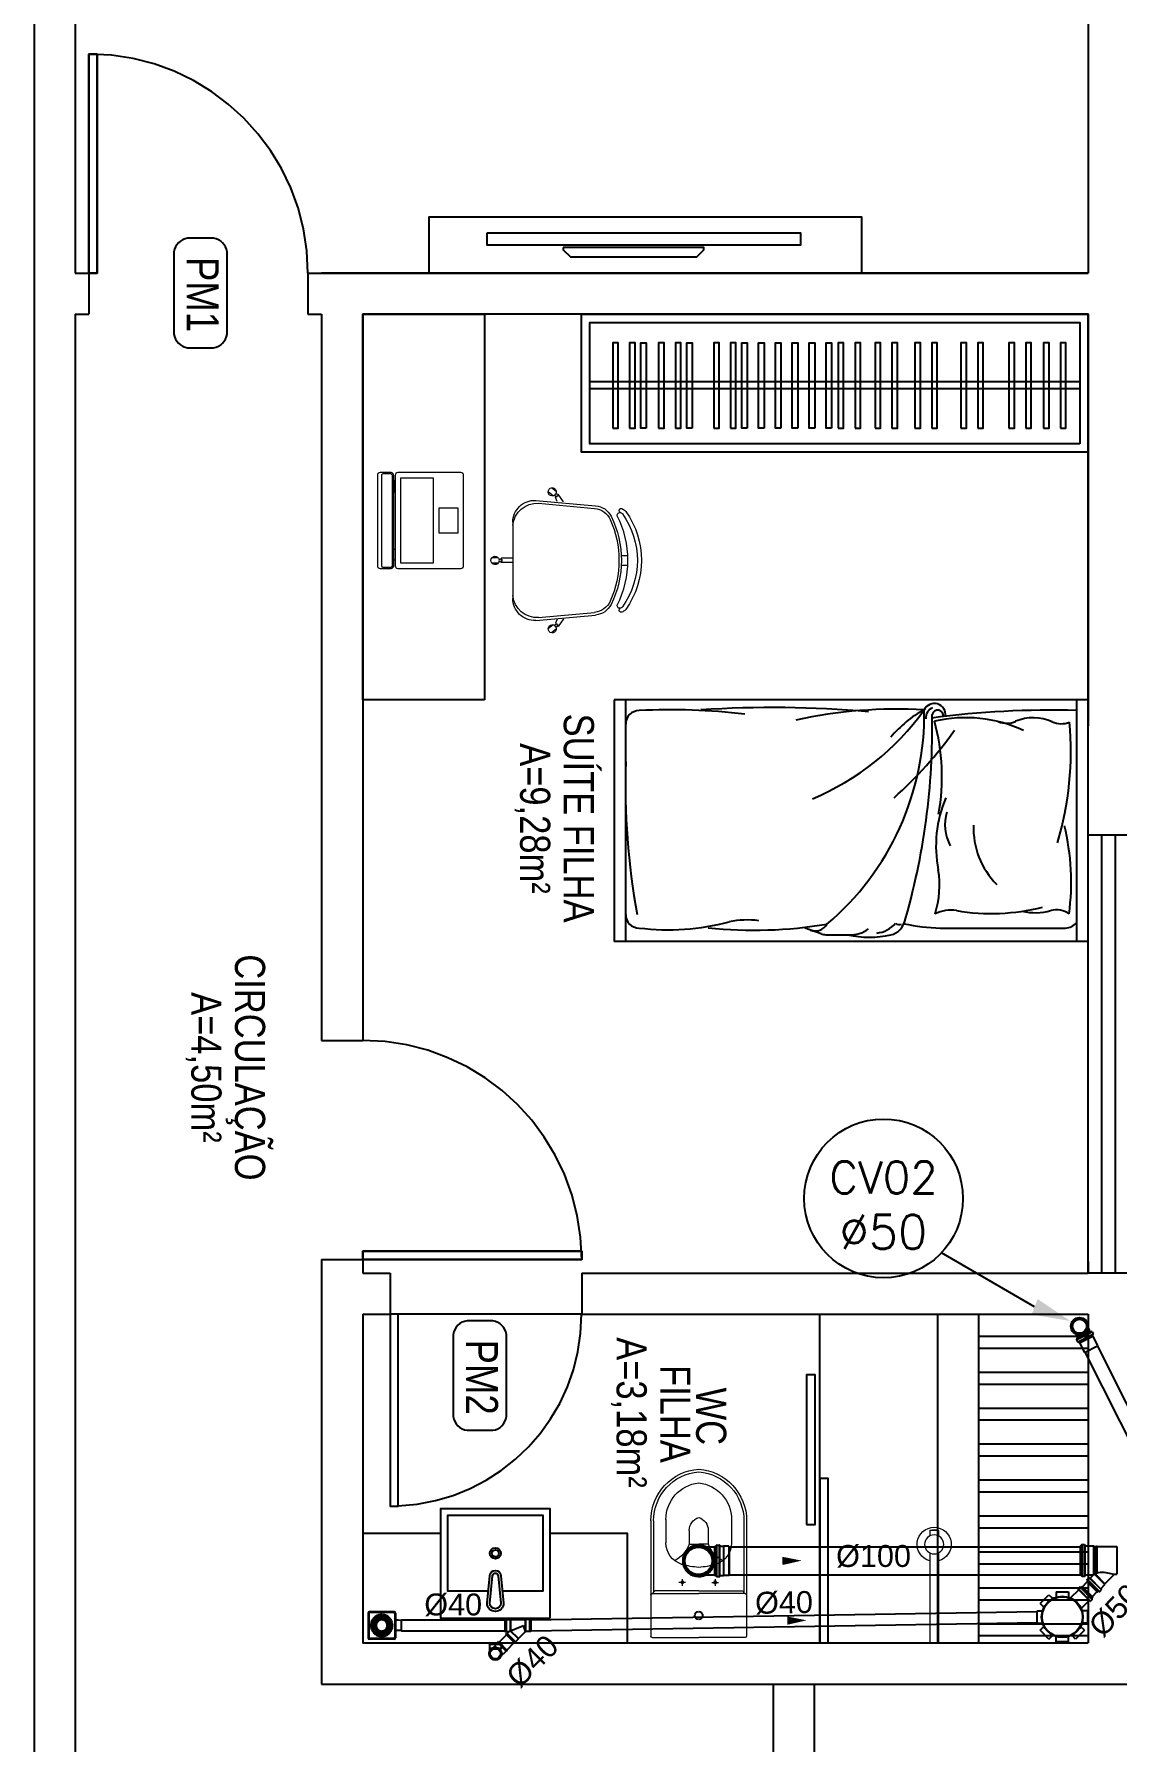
# Model space of a CAD drawing. Header units: millimetres. Extents: x -336 to -33, y -135 to 770.
# Drawn here: x -196.81 to -188.9, y 730.02 to 742.5 of the extents above; entities that cross this region are included whole.
import ezdxf
from ezdxf.enums import TextEntityAlignment as Align

# ---------------------------------------------------------------- set-up
doc = ezdxf.new("R2010")
doc.units = ezdxf.units.MM
doc.header["$LTSCALE"] = 50
doc.header["$MEASUREMENT"] = 0
doc.linetypes.add('DASHDOT2', pattern=[0.5, 0.25, -0.125, 0, -0.125])
doc.linetypes.add('HIDDEN2', pattern=[0.1875, 0.125, -0.0625])
doc.layers.get('0').update_dxf_attribs({"linetype": 'CONTINUOUS'})
for name, color, linetype in [('-HIDRO', 8, 'CONTINUOUS'), ('A-PEN-C', 4, 'CONTINUOUS'), ('E-txt-g', 3, 'CONTINUOUS'), ('MOB', 251, 'CONTINUOUS'), ('Texto-Tubos', 7, 'CONTINUOUS'), ('TigreCad', 3, 'CONTINUOUS'), ('Tinterno', 9, 'CONTINUOUS'), ('TUBULAÇÃO_ESGOTO', 5, 'CONTINUOUS')]:
    doc.layers.add(name, color=color, linetype=linetype)
doc.layers.add('E-Lay-9', color=9, linetype='CONTINUOUS', lineweight=9)
doc.layers.add('E-Txt-W', color=7, linetype='CONTINUOUS', lineweight=20)
doc.styles.add('A16-E50', font='arial.ttf', dxfattribs={"height": 0.08})
doc.styles.add('F2', font='swissc.ttf')
doc.styles.add('REG60', font='romans.shx', dxfattribs={"width": 0.8, "height": 0.15})
doc.styles.add('REG80', font='romans.shx', dxfattribs={"width": 0.8, "height": 0.2})
doc.styles.add('ROMANS', font='romans', dxfattribs={"height": 0.1})

# ---------------------------------------------------------------- blocks, each defined once
blk = doc.blocks.new('TXT-AMB75')
at = {"layer": 'E-txt-g', "style": 'REG80', "width": 0.8, "flags": 8}
blk.add_attdef('TXT', text='', height=0.2, dxfattribs=at).set_placement((0.0055, 0.2964), align=Align.CENTER)
at = {"layer": 'E-Txt-W', "style": 'REG60', "width": 0.8, "flags": 8}
blk.add_attdef('TXT', text='', height=0.15, dxfattribs=at).set_placement((0.0055, 0.0271), align=Align.CENTER)
blk = doc.blocks.new('Cadeira')
at = {"layer": 'E-Lay-9', "color": 8}
for p, q in [((-0.0093, 0.0535), (-0.0093, 0.0769)), ((0.0096, 0.0535), (0.0096, 0.0769)), ((-0.1393, 0), (0.1393, 0)), ((-0.0075, 0), (-0.0075, 0.0425)), ((-0.0075, 0.0425), (-0.0056, 0.0425)), ((0.0056, 0.0425), (0.0075, 0.0425)), ((0.0075, 0), (0.0075, 0.0425)), ((-0.2192, -0.0836), (-0.1996, -0.3023)), ((-0.2087, -0.0936), (-0.1898, -0.2982)), ((0.2087, -0.0936), (0.1898, -0.2982)), ((0.2192, -0.0836), (0.1996, -0.3023)), ((-0.25, -0.1588), (-0.265, -0.1409)), ((-0.2355, -0.1467), (-0.2505, -0.1288)), ((-0.2398, -0.1647), (-0.2413, -0.1659)), ((-0.2133, -0.1847), (-0.2413, -0.1659)), ((-0.2298, -0.1563), (-0.2313, -0.1575)), ((-0.2144, -0.1618), (-0.2298, -0.1563)), ((0.2133, -0.1847), (0.2413, -0.1659)), ((0.2144, -0.1618), (0.2298, -0.1563)), ((0.2298, -0.1563), (0.2313, -0.1575)), ((0.2355, -0.1467), (0.2505, -0.1288)), ((0.2398, -0.1647), (0.2413, -0.1659)), ((0.25, -0.1588), (0.265, -0.1409)), ((-0.0175, -0.3961), (-0.0175, -0.4196)), ((0.0175, -0.3961), (0.0175, -0.4196))]:
    blk.add_line(p, q, dxfattribs=at)
blk.add_lwpolyline([(0.1631, -0.3812, -0.237888), (-0.1631, -0.3812, 0.605717), (-0.1738, -0.3953, 0.122717), (-0.17, -0.4, 0.323529), (0.17, -0.4, 0.122717), (0.1738, -0.3953, 0.605717)], format="xyb", close=True, dxfattribs=at)
for centre in [(0, 0.0466), (-0.2382, -0.1579), (0.2382, -0.1579)]:
    blk.add_circle(centre, 0.005, dxfattribs=at)
for centre, radius, start, end in [((0.0001, 0.0652), 0.015, 281.63338, 257.45365), ((-0.1393, -0.08), 0.08, 90, 182.56924), ((0, 0.0475), 0.0075, 221.81031, 318.18969), ((0.1393, -0.08), 0.08, 357.43076, 90), ((-0.1202, -0.0886), 0.0887, 95.59249, 183.25223), ((0.1202, -0.0886), 0.0887, 356.74777, 84.40751), ((-0.2502, -0.1438), 0.015, 322.54635, 298.36662), ((-0.2388, -0.1573), 0.0075, 261.81031, 358.18969), ((0.2388, -0.1573), 0.0075, 181.81031, 278.18969), ((0.2502, -0.1438), 0.015, 241.63338, 217.45365), ((-0.1299, -0.296), 0.07, 185.12125, 243.60471), ((-0.1201, -0.2918), 0.07, 185.2999, 245.73609), ((0.1201, -0.2918), 0.07, 294.26391, 354.7001), ((0.1299, -0.296), 0.07, 296.39529, 354.87875), ((0, -0.0343), 0.3622, 243.60471, 296.39529), ((0, -0.0254), 0.3622, 245.73609, 294.26391), ((-0.1819, -0.3961), 0.00782, 29.81088, 225.32554), ((-0.1625, -0.39), 0.0275, 205.14546, 233.45713), ((0, -0.1648), 0.3052, 234.12379, 305.87621), ((-0.1625, -0.39), 0.0125, 205.14546, 233.1301), ((0.1819, -0.3961), 0.00782, 314.67446, 150.18912), ((0.1625, -0.39), 0.0275, 306.54287, 334.85454)]:
    blk.add_arc(centre, radius, start, end, dxfattribs=at)
blk = doc.blocks.new('Notebook')
at = {"layer": 'E-Lay-9', "color": 8}
for p, q in [((0.165, 0.315), (-0.165, 0.315)), ((-0.175, 0.305), (-0.175, 0.3)), ((-0.175, 0.3), (-0.175, 0.265)), ((-0.165, 0.255), (0.165, 0.255)), ((0.175, 0.3), (0.175, 0.305)), ((0.175, 0.265), (0.175, 0.3))]:
    blk.add_line(p, q, dxfattribs=at)
for points in [[(-0.165, 0), (0.165, 0, 0.414214), (0.175, 0.01), (0.175, 0.24, 0.414214), (0.165, 0.25), (-0.165, 0.25, 0.414214), (-0.175, 0.24), (-0.175, 0.01, 0.414214)], [(-0.165, 0.26), (0.165, 0.26, 0.414214), (0.17, 0.265), (0.17, 0.295, 0.414214), (0.165, 0.3), (-0.165, 0.3, 0.414214), (-0.17, 0.295), (-0.17, 0.265, 0.414214)]]:
    blk.add_lwpolyline(points, format="xyb", close=True, dxfattribs=at)
for points in [[(-0.105, 0.25), (-0.145, 0.25), (-0.145, 0.255), (-0.105, 0.255)], [(0.105, 0.25), (0.145, 0.25), (0.145, 0.255), (0.105, 0.255)], [(-0.155, 0.11), (0.155, 0.11), (0.155, 0.23), (-0.155, 0.23)], [(-0.045, 0.02), (0.045, 0.02), (0.045, 0.09), (-0.045, 0.09)]]:
    blk.add_lwpolyline(points, close=True, dxfattribs=at)
for centre, start, end in [((-0.165, 0.305), 90, 180), ((0.165, 0.305), 0, 90), ((-0.165, 0.265), 180, 270), ((0.165, 0.265), 270, 360)]:
    blk.add_arc(centre, 0.01, start, end, dxfattribs=at)
blk = doc.blocks.new('vaso-s')
at = {"color": 8}
for start, end in [(0, 180), (180, 0)]:
    blk.add_arc((0.08, 0), 0.0143, start, end, dxfattribs=at)
at = {"layer": 'E-Lay-9', "color": 8}
for p, q in [((0, 0.17), (0, 0)), ((0.4256, 0.175), (0.005, 0.175)), ((0.16, 0.17), (0.16, 0.17)), ((0.16, 0.17), (0.16, 0)), ((0.4256, 0.165), (0.165, 0.165)), ((0.17, 0), (0.17, 0.16)), ((0.2013, 0.0479), (0.2013, 0.0722)), ((0.4306, 0.12), (0.3459, 0.12)), ((0.2134, 0.06), (0.1891, 0.06)), ((0.3406, 0.035), (0.3406, 0)), ((0.3906, 0.035), (0.3406, 0.035)), ((0, -0.17), (0, 0)), ((0.16, -0.17), (0.16, 0)), ((0.17, 0), (0.17, -0.1601)), ((0.2134, -0.06), (0.1891, -0.06)), ((0.2013, -0.0479), (0.2013, -0.0722)), ((0.3406, -0.035), (0.3406, 0)), ((0.3906, -0.035), (0.3406, -0.035)), ((0.4306, -0.12), (0.3459, -0.12)), ((0.4256, -0.175), (0.005, -0.175)), ((0.16, -0.17), (0.16, -0.17)), ((0.4256, -0.165), (0.165, -0.165))]:
    blk.add_line(p, q, dxfattribs=at)
for centre in [(0.2013, 0.06), (0.2013, -0.06)]:
    blk.add_circle(centre, 0.005, dxfattribs=at)
for centre, radius, start, end in [((0.005, 0.17), 0.005, 90, 180), ((0.155, 0.17), 0.005, 0, 90), ((0.165, 0.17), 0.00495, 180, 270), ((0.165, 0.16), 0.00495, 0, 90), ((0.4256, -0.015), 0.19, 4.52806, 90), ((0.4256, -0.015), 0.18, 4.78019, 90), ((0.3459, 0.0375), 0.0825, 90, 163.03545), ((0.3754, 0.1358), 0.1066, 206.93947, 250.96472), ((0.4306, -0.015), 0.135, 6.37937, 90), ((0.518, -0.015), 0.2624, 163.03545, 176.7233), ((0.3906, -0.015), 0.05, 17.4576, 90), ((0.518, 0.015), 0.2624, 183.2767, 196.96455), ((0.3459, -0.0375), 0.0825, 196.96455, 270), ((0.3754, -0.1358), 0.1066, 109.03528, 153.06053), ((0.3906, 0.015), 0.05, 270, 342.5424), ((0.4256, 0.015), 0.19, 270, 355.47194), ((0.4256, 0.015), 0.18, 270, 355.21981), ((0.4306, 0.015), 0.135, 270, 353.62063), ((0.005, -0.17), 0.005, 180, 270), ((0.155, -0.17), 0.005, 270, 0), ((0.165, -0.17), 0.00495, 90, 180), ((0.165, -0.1601), 0.00495, 270, 0)]:
    blk.add_arc(centre, radius, start, end, dxfattribs=at)
blk = doc.blocks.new('Chuveiro')
at = {"layer": 'E-Lay-9', "color": 8}
for p, q in [((-0.0311, 0.0156), (-0.3604, 0.0156)), ((0.0509, 0.0156), (0.0311, 0.0156)), ((0.0509, 0.0156), (0.0509, -0.0156)), ((-0.0311, -0.0156), (-0.3604, -0.0156)), ((0.0509, -0.0156), (0.0311, -0.0156))]:
    blk.add_line(p, q, dxfattribs=at)
blk.add_circle((0, 0), 0.0348, dxfattribs=at)
for centre, radius, start, end in [((0, 0), 0.0624, 194.4775, 165.5225), ((0.0093, 0), 0.0444, 339.42663, 20.57337)]:
    blk.add_arc(centre, radius, start, end, dxfattribs=at)
blk = doc.blocks.new('CUBA QUADRADA-flat-4-flat-1')
at = {"layer": 'MOB'}
blk.add_lwpolyline([(0, -0.2), (0.4, -0.2), (0.4, 0.2), (0, 0.2)], close=True, dxfattribs=at)
blk.add_lwpolyline([(0.1, -0.0255), (0.1, -0.175), (0.375, -0.175), (0.375, 0.175), (0.1, 0.175), (0.1, 0.0255)], dxfattribs=at)
for points in [[(0.155, -0.02), (0.055, -0.03, -1), (0.055, 0.03), (0.155, 0.02, -1)], [(0.155, -0.01), (0.055, -0.02, -1), (0.055, 0.02), (0.155, 0.01, -1)]]:
    blk.add_lwpolyline(points, format="xyb", close=True, dxfattribs=at)
for radius in [0.02, 0.0125]:
    blk.add_circle((0.2375, 0), radius, dxfattribs=at)
blk = doc.blocks.new('j9n40d')
at = {"layer": 'TigreCad'}
for p, q in [((0, 20.6), (9.8, 20.6)), ((9.8, 20.6), (17.8, 20.6)), ((19, 21.8), (17.8, 20.6)), ((34, 21.8), (19, 21.8)), ((19, -21.8), (19, 21.8)), ((35, 22.8), (34, 21.8)), ((35, 22.8), (35, -22.8)), ((39, 22.8), (35, 22.8)), ((39, 22.8), (39, -22.8)), ((0, -20.6), (9.8, -20.6)), ((9.8, -20.6), (17.8, -20.6)), ((19, -21.8), (17.8, -20.6)), ((34, -21.8), (19, -21.8)), ((35, -22.8), (34, -21.8)), ((39, -22.8), (35, -22.8))]:
    blk.add_line(p, q, dxfattribs=at)
for radius, start, end in [(22.8, 64.62318, 295.37682), (20.6, 90, 270)]:
    blk.add_arc((0, 0), radius, start, end, dxfattribs=at)
at = {"layer": 'Tinterno'}
for p, q in [((17.8, 20.6), (17.8, -20.6)), ((34, 21.8), (34, -21.8))]:
    blk.add_line(p, q, dxfattribs=at)
blk.add_arc((0, 0), 21.8, 70.90091, 289.09909, dxfattribs=at)
blk = doc.blocks.new('27289207s')
at = {"linetype": 'Continuous'}
for p, q in [((-49.9, -44.9), (-49.9, 44.9)), ((-47.4, -43.9), (-47.4, 43.9)), ((44.9, 49.9), (-44.9, 49.9)), ((43.9, 47.4), (-43.9, 47.4)), ((-20, 1.2), (-39.9, 3.3)), ((-19.8, 2.9), (-39.7, 5)), ((-19.3, 5.4), (-38.3, 11.5)), ((-18.7, 7), (-37.8, 13.2)), ((-17.7, 9.3), (-35.1, 19.3)), ((-16.9, 10.7), (-34.2, 20.7)), ((-15.4, 12.7), (-30.3, 26.1)), ((-14.3, 14), (-29.2, 27.4)), ((-12.4, 15.7), (-24.2, 31.9)), ((-11.1, 16.7), (-22.8, 32.9)), ((-8.9, 17.9), (-17, 36.2)), ((-7.4, 18.6), (-15.5, 36.9)), ((-5, 19.4), (-9.1, 38.9)), ((-3.3, 19.7), (-7.5, 39.3)), ((-0.9, 20), (-0.9, 40)), ((0.8, 20), (0.8, 40)), ((3.3, 19.7), (7.5, 39.3)), ((5, 19.4), (9.1, 38.9)), ((7.4, 18.6), (15.5, 36.9)), ((8.9, 17.9), (17, 36.2)), ((11.1, 16.7), (22.8, 32.9)), ((12.4, 15.7), (24.2, 31.9)), ((14.3, 14), (29.2, 27.4)), ((15.4, 12.7), (30.3, 26.1)), ((16.9, 10.7), (34.2, 20.7)), ((17.7, 9.3), (35.1, 19.3)), ((18.7, 7), (37.8, 13.2)), ((19.3, 5.4), (38.3, 11.5)), ((19.8, 2.9), (39.7, 5)), ((20, 1.2), (39.9, 3.3)), ((47.4, -43.9), (47.4, 43.9)), ((49.9, -44.9), (49.9, 44.9)), ((44.9, -49.9), (-44.9, -49.9)), ((43.9, -47.4), (-43.9, -47.4)), ((-20, -1.2), (-39.9, -3.3)), ((-19.8, -2.9), (-39.7, -5)), ((-19.3, -5.4), (-38.3, -11.5)), ((-18.7, -7), (-37.8, -13.2)), ((-17.7, -9.3), (-35.1, -19.3)), ((-16.9, -10.7), (-34.2, -20.7)), ((-15.4, -12.7), (-30.3, -26.1)), ((-14.3, -14), (-29.2, -27.4)), ((-12.4, -15.7), (-24.2, -31.9)), ((-11.1, -16.7), (-22.8, -32.9)), ((-18.7, -59.9), (-19, -49.9)), ((-18.7, -60.4), (-18.7, -59.9)), ((-18.5, -70.9), (-18.7, -60.4)), ((-8.9, -17.9), (-17, -36.2)), ((-7.4, -18.6), (-15.5, -36.9)), ((-5, -19.4), (-9.1, -38.9)), ((-3.3, -19.7), (-7.5, -39.3)), ((-0.9, -20), (-0.9, -40)), ((0.8, -20), (0.8, -40)), ((3.3, -19.7), (7.5, -39.3)), ((5, -19.4), (9.1, -38.9)), ((7.4, -18.6), (15.5, -36.9)), ((8.9, -17.9), (17, -36.2)), ((11.1, -16.7), (22.8, -32.9)), ((12.4, -15.7), (24.2, -31.9)), ((14.3, -14), (29.2, -27.4)), ((15.4, -12.7), (30.3, -26.1)), ((16.9, -10.7), (34.2, -20.7)), ((17.7, -9.3), (35.1, -19.3)), ((18.5, -70.9), (18.7, -59.9)), ((18.7, -7), (37.8, -13.2)), ((18.7, -59.9), (19, -49.9)), ((19.3, -5.4), (38.3, -11.5)), ((19.8, -2.9), (39.7, -5)), ((20, -1.2), (39.9, -3.3)), ((-17, -72.4), (-16.5, -72.4)), ((-16.5, -72.4), (17, -72.4))]:
    blk.add_line(p, q, dxfattribs=at)
for centre, radius, start, end in [((-44.9, 44.9), 5, 90, 180), ((-43.9, 43.9), 3.5, 90, 180), ((0, 0), 40, 175.21763, 184.78237), ((0, 0), 40, 163.21763, 172.78238), ((0, 0), 39, 175.24885, 184.75115), ((0, 0), 39, 163.24889, 172.75118), ((0, 0), 40, 151.21766, 160.7824), ((0, 0), 39, 151.24887, 160.75116), ((0, 0), 40, 139.21756, 148.78231), ((0, 0), 39, 139.24886, 148.75116), ((0, 0), 40, 127.21764, 136.78239), ((0, 0), 39, 127.24895, 136.75125), ((0, 0), 40, 115.21763, 124.78237), ((0, 0), 39, 115.24887, 124.75116), ((0, 0), 21, 176.31975, 183.68025), ((0, 0), 21, 164.31978, 171.68029), ((0, 0), 20, 176.4358, 183.5642), ((0, 0), 20, 164.43575, 171.56414), ((0, 0), 21, 152.31969, 159.68019), ((0, 0), 20, 152.43584, 159.56423), ((0, 0), 21, 140.31989, 147.68039), ((0, 0), 20, 140.43579, 147.56418), ((0, 0), 40, 103.21763, 112.78237), ((0, 0), 39, 103.24891, 112.7512), ((0, 0), 21, 128.31968, 135.68018), ((0, 0), 20, 128.43579, 135.56418), ((0, 0), 21, 116.31973, 123.68023), ((0, 0), 20, 116.4359, 123.56429), ((0, 0), 21, 104.31966, 111.68016), ((0, 0), 40, 91.21759, 100.78234), ((0, 0), 20, 104.43591, 111.5643), ((0, 0), 39, 91.24879, 100.75109), ((0, 0), 21, 92.31977, 99.68027), ((0, 0), 20, 92.43585, 99.56424), ((0, 0), 40, 79.21765, 88.7824), ((0, 0), 39, 79.2489, 88.7512), ((0, 0), 21, 80.31973, 87.68023), ((0, 0), 20, 80.43576, 87.56415), ((0, 0), 20, 68.4357, 75.56409), ((0, 0), 21, 68.31977, 75.68027), ((0, 0), 39, 67.24882, 76.75112), ((0, 0), 20, 56.43583, 63.56422), ((0, 0), 40, 67.21765, 76.7824), ((0, 0), 21, 56.31988, 63.68038), ((0, 0), 20, 44.43566, 51.56405), ((0, 0), 21, 44.31982, 51.68032), ((0, 0), 20, 32.43582, 39.56421), ((0, 0), 21, 32.31978, 39.68028), ((0, 0), 39, 55.24884, 64.75113), ((0, 0), 40, 55.21763, 64.78237), ((0, 0), 20, 20.43577, 27.56416), ((0, 0), 21, 20.31961, 27.68012), ((0, 0), 20, 8.43586, 15.56425), ((0, 0), 20, 356.4358, 3.5642), ((0, 0), 21, 8.31971, 15.68022), ((0, 0), 21, 356.31975, 3.68025), ((0, 0), 39, 43.24881, 52.75111), ((0, 0), 40, 43.21767, 52.78242), ((0, 0), 39, 31.24891, 40.75121), ((0, 0), 40, 31.21762, 40.78237), ((0, 0), 39, 19.24884, 28.75113), ((0, 0), 40, 19.2176, 28.78234), ((0, 0), 39, 7.24882, 16.75111), ((0, 0), 40, 7.21762, 16.78237), ((0, 0), 39, 355.24885, 4.75115), ((0, 0), 40, 355.21763, 4.78237), ((43.9, 43.9), 3.5, 0, 90), ((44.9, 44.9), 5, 0, 90), ((-44.9, -44.9), 5, 180, 270), ((-43.9, -43.9), 3.5, 180, 270), ((0, 0), 40, 187.21764, 196.78239), ((0, 0), 39, 187.24882, 196.75111), ((0, 0), 40, 199.21761, 208.78236), ((0, 0), 39, 199.24884, 208.75113), ((0, 0), 40, 211.21768, 220.78243), ((0, 0), 39, 211.24883, 220.75112), ((0, 0), 40, 223.21761, 232.78235), ((0, 0), 39, 223.2488, 232.75109), ((0, 0), 40, 235.21762, 244.78237), ((0, 0), 39, 235.24885, 244.75115), ((0, 0), 21, 188.31976, 195.68026), ((0, 0), 20, 188.43586, 195.56425), ((0, 0), 21, 200.31981, 207.68031), ((0, 0), 20, 200.43577, 207.56416), ((0, 0), 21, 212.31961, 219.68011), ((0, 0), 20, 212.43582, 219.56421), ((0, 0), 40, 247.21762, 256.78237), ((0, 0), 39, 247.24885, 256.75114), ((0, 0), 21, 224.31965, 231.68015), ((0, 0), 20, 224.43587, 231.56426), ((0, 0), 21, 236.31968, 243.68018), ((0, 0), 20, 236.43577, 243.56416), ((0, 0), 21, 248.3198, 255.6803), ((0, 0), 40, 259.21763, 268.78238), ((0, 0), 20, 248.43583, 255.56422), ((0, 0), 39, 259.24886, 268.75115), ((0, 0), 21, 260.31973, 267.68023), ((0, 0), 20, 260.4358, 267.5642), ((0, 0), 20, 272.4358, 279.5642), ((0, 0), 21, 272.31977, 279.68027), ((0, 0), 39, 271.24886, 280.75115), ((0, 0), 40, 271.21763, 280.78238), ((0, 0), 20, 284.43578, 291.56417), ((0, 0), 21, 284.31977, 291.68027), ((0, 0), 20, 296.43572, 303.56411), ((0, 0), 39, 283.24883, 292.75113), ((0, 0), 40, 283.21761, 292.78235), ((0, 0), 21, 296.31971, 303.68021), ((0, 0), 20, 308.4359, 315.56429), ((0, 0), 21, 308.31985, 315.68035), ((0, 0), 20, 320.43579, 327.56418), ((0, 0), 21, 320.31972, 327.68022), ((0, 0), 39, 295.24885, 304.75115), ((0, 0), 40, 295.21763, 304.78238), ((0, 0), 20, 332.43584, 339.56423), ((0, 0), 21, 332.31988, 339.68039), ((0, 0), 20, 344.43575, 351.56414), ((0, 0), 21, 344.31974, 351.68024), ((0, 0), 39, 307.24885, 316.75114), ((0, 0), 40, 307.21759, 316.78234), ((0, 0), 39, 319.2488, 328.7511), ((0, 0), 40, 319.21764, 328.78239), ((0, 0), 39, 331.24887, 340.75116), ((0, 0), 40, 331.21764, 340.78239), ((0, 0), 39, 343.24889, 352.75118), ((0, 0), 40, 343.21761, 352.78236), ((43.9, -43.9), 3.5, 270, 360), ((44.9, -44.9), 5, 270, 360), ((-17, -70.9), 1.5, 180.91669, 270.00004), ((17, -70.9), 1.5, 270.00015, 359.0835)]:
    blk.add_arc(centre, radius, start, end, dxfattribs=at)
blk = doc.blocks.new('27710409p')
at = {"layer": 'TigreCad'}
for p, q in [((-27.1, 22.8), (-27.1, -22.8)), ((-27.1, 22.8), (-23.1, 22.8)), ((-23.1, 22.8), (-23.1, -22.8)), ((-23.1, 22.8), (-22.1, 21.8)), ((-22.1, 21.8), (-7.1, 21.8)), ((-7.1, 21.8), (-7.1, -20.7)), ((-7.1, 21.8), (-5.9, 20.6)), ((-5.9, 20.6), (47.2, 20.6)), ((48.4, 21.8), (47.2, 20.6)), ((48.4, 21.8), (48.4, -20)), ((63.4, 21.8), (48.4, 21.8)), ((64.4, 22.8), (63.4, 21.8)), ((64.4, 22.8), (64.4, -22.8)), ((68.4, 22.8), (64.4, 22.8)), ((68.4, 22.8), (68.4, -22.8)), ((-27.1, -22.8), (-23.1, -22.8)), ((-23.1, -22.8), (-22.1, -21.8)), ((-22.1, -21.8), (-8.2, -21.8)), ((-7.5, -21.9), (0, 0)), ((18.8, -47.9), (-6.7, -22.4)), ((54.1, -22.4), (0, 0)), ((18.8, -49.6), (48.4, -20)), ((18.8, -49.6), (18.8, -47.9)), ((29.4, -60.2), (18.8, -49.6)), ((29.4, -61.7), (61.7, -29.4)), ((29.4, -61.7), (29.4, -60.2)), ((32.2, -64.5), (29.4, -61.7)), ((32.2, -64.5), (64.5, -32.2)), ((60.2, -29.4), (54.3, -23.5)), ((63.4, -21.8), (55, -21.8)), ((61.7, -29.4), (60.2, -29.4)), ((64.5, -32.2), (61.7, -29.4)), ((64.4, -22.8), (63.4, -21.8)), ((68.4, -22.8), (64.4, -22.8))]:
    blk.add_line(p, q, dxfattribs=at)
for centre, radius, start, end in [((-8.2, -23.8), 2, 45, 90), ((55, -22.8), 1, 90, 225)]:
    blk.add_arc(centre, radius, start, end, dxfattribs=at)
at = {"layer": 'Tinterno'}
for p, q in [((-22.1, 21.8), (-22.1, -21.8)), ((-5.9, 20.6), (-5.9, -17.2)), ((47.2, 20.6), (47.2, -19.5)), ((63.4, 21.8), (63.4, -21.8)), ((18.8, -47.9), (47.2, -19.5)), ((29.4, -60.2), (60.2, -29.4))]:
    blk.add_line(p, q, dxfattribs=at)
blk = doc.blocks.new('j9n40s')
at = {"layer": 'TigreCad'}
for p, q in [((9.8, 20.6), (17.8, 20.6)), ((19, 21.8), (17.8, 20.6)), ((17.8, 20.6), (17.8, 14.3)), ((19, 12.6), (19, 21.8)), ((34, 21.8), (19, 21.8)), ((35, 22.8), (34, 21.8)), ((39, 22.8), (35, 22.8)), ((35, 22.8), (35, -22.8)), ((39, 22.8), (39, -22.8)), ((9.8, -20.6), (17.8, -20.6)), ((17.8, -20.6), (17.8, -14.3)), ((19, -21.8), (17.8, -20.6)), ((19, -12.6), (19, -21.8)), ((34, -21.8), (19, -21.8)), ((35, -22.8), (34, -21.8)), ((39, -22.8), (35, -22.8))]:
    blk.add_line(p, q, dxfattribs=at)
for radius in [22.8, 20]:
    blk.add_circle((0, 0), radius, dxfattribs=at)
at = {"layer": 'Tinterno'}
blk.add_line((34, 21.8), (34, -21.8), dxfattribs=at)
blk.add_circle((0, 0), 18.8, dxfattribs=at)
blk = doc.blocks.new('26277469p')
at = {"layer": 'TigreCad'}
for p, q in [((78, 50.8), (6, 50.8)), ((78, 50.8), (78.1, 52.3)), ((78, -46.9), (78, 50.8)), ((78.1, -46.9), (78.1, 52.3)), ((81.1, 52.3), (78.1, 52.3)), ((81.1, -47.9), (81.1, 52.3)), ((81.2, 50.8), (81.1, 52.3)), ((81.2, -48), (81.2, 50.8)), ((87.4, 50.8), (81.2, 50.8)), ((89.8, 53.2), (87.4, 50.8)), ((89.8, -51.8), (89.8, 53.2)), ((121.7, 53.2), (89.8, 53.2)), ((122.9, 56.7), (122.7, 54.2)), ((133.3, 57.6), (123.9, 57.6)), ((123.9, 56.6), (123.9, -56.7)), ((133.3, 56.6), (133.3, -56.7)), ((134.3, 56.9), (135.1, 54)), ((140.5, 53.2), (136.1, 53.2)), ((140.5, 53.2), (140.5, -53.3)), ((14.9, -50.8), (6, -50.8)), ((49.6, -85.4), (14.9, -50.8)), ((49.6, -88.3), (87.3, -50.5)), ((103.4, -64.8), (93.6, -55)), ((121.7, -53.3), (94.3, -53.3)), ((122.9, -56.7), (122.7, -54.2)), ((133.3, -57.7), (123.9, -57.7)), ((134.3, -56.9), (135.1, -54)), ((140.5, -53.3), (136.1, -53.3)), ((49.6, -88.3), (49.6, -85.4)), ((64.8, -103.4), (49.6, -88.3)), ((63.1, -106.8), (64.8, -104.8)), ((69.4, -114.4), (63.2, -108.2)), ((106.9, -63.4), (63.4, -106.9)), ((113.6, -70.1), (70.1, -113.6)), ((70.6, -114.5), (73.3, -113)), ((77.5, -116.2), (74.5, -113.1)), ((116.2, -77.5), (77.5, -116.2)), ((106.8, -63.1), (104.8, -64.8)), ((114.4, -69.4), (108.2, -63.2)), ((114.5, -70.6), (113, -73.3)), ((116.2, -77.5), (113.1, -74.5))]:
    blk.add_line(p, q, dxfattribs=at)
blk.add_lwpolyline([(15.8, -51.2, -0.013476), (38.9, -47.1, -0.106485), (67.2, -44.2, -0.09207), (93.5, -53.8, -0.112954)], format="xyb", dxfattribs=at)
for centre, start, end in [((121.7, 54.2), 270, 355), ((123.9, 56.6), 90, 175), ((133.3, 56.6), 15, 90), ((136.1, 54.2), 195, 270), ((14.9, -51.8), 34.26819, 90), ((94.3, -54.3), 90, 225), ((121.7, -54.3), 5, 90), ((123.9, -56.7), 185, 270), ((133.3, -56.7), 270, 345), ((136.1, -54.3), 90, 165), ((63.9, -107.4), 140, 225), ((64.1, -104.1), 320, 45), ((70.1, -113.6), 225, 300), ((73.8, -113.8), 45, 120), ((104.1, -64.1), 225, 310), ((107.4, -63.9), 45, 130), ((113.8, -73.8), 150, 225), ((113.6, -70.1), 330, 45)]:
    blk.add_arc(centre, 1, start, end, dxfattribs=at)
at = {"layer": 'Tinterno'}
for p, q in [((6, 50.8), (6, -50.8)), ((87.4, -50.6), (87.4, 50.8)), ((122.6, 53.2), (122.6, -53.3)), ((135.3, 53.2), (135.3, -53.3)), ((85.3, -49.6), (49.6, -85.4)), ((104.1, -65.4), (65.4, -104.1)), ((112.6, -73.9), (73.9, -112.6))]:
    blk.add_line(p, q, dxfattribs=at)
blk = doc.blocks.new('j9n100s')
at = {"layer": 'TigreCad'}
for p, q in [((27.3, 50.8), (60, 50.8)), ((27.3, -50.8), (60, -50.8))]:
    blk.add_line(p, q, dxfattribs=at)
blk.add_circle((0, 0), 53.2, dxfattribs=at)
for start, end in [(61.78498, 298.21502), (298.21502, 61.78498)]:
    blk.add_arc((0, 0), 57.7, start, end, dxfattribs=at)
at = {"layer": 'Tinterno'}
blk.add_line((60, -50.8), (60, 50.8), dxfattribs=at)
blk.add_circle((0, 0), 51, dxfattribs=at)
blk = doc.blocks.new('11031030p')
at = {"layer": 'TigreCad'}
for p, q in [((0, -53.3), (0, 53.2)), ((0, 53.2), (4.4, 53.2)), ((6.2, 56.9), (5.4, 54)), ((7.2, 57.6), (16.6, 57.6)), ((7.2, -56.7), (7.2, 56.6)), ((16.6, -56.7), (16.6, 56.6)), ((17.6, 56.7), (17.8, 54.2)), ((18.8, 53.2), (30.9, 53.2)), ((30.9, 53.2), (31.2, 53)), ((50.9, 53), (31.2, 53)), ((50.9, 53), (53.1, 50.8)), ((53.1, -50.8), (53.1, 50.8)), ((0, -53.3), (4.4, -53.3)), ((6.2, -56.9), (5.4, -54)), ((7.2, -57.7), (16.6, -57.7)), ((17.6, -56.7), (17.8, -54.2)), ((18.8, -53.3), (30.9, -53.3)), ((30.9, -53.3), (31.2, -53)), ((31.2, -53), (50.9, -53)), ((50.9, -53), (53.1, -50.8))]:
    blk.add_line(p, q, dxfattribs=at)
for centre, start, end in [((4.4, 54.2), 270, 345), ((7.2, 56.6), 90, 165), ((16.6, 56.6), 5, 90), ((18.8, 54.2), 185, 270), ((4.4, -54.2), 15, 90), ((7.2, -56.7), 195, 270), ((16.6, -56.7), 270, 355), ((18.8, -54.2), 90, 175)]:
    blk.add_arc(centre, 1, start, end, dxfattribs=at)
at = {"layer": 'Tinterno'}
for p, q in [((5.2, -53.3), (5.2, 53.2)), ((17.9, -53.3), (17.9, 53.2)), ((30.9, 53.2), (30.9, -53.3)), ((31.2, 53), (31.2, -53)), ((50.9, 53), (50.9, -53))]:
    blk.add_line(p, q, dxfattribs=at)
blk = doc.blocks.new('27150012p')
at = {"layer": 'TigreCad'}
for p, q in [((-80.6, 48.8), (-48.8, 80.6)), ((-48.8, 80.6), (-35.1, 66.9)), ((-22.5, 91.5), (-22.5, 72.1)), ((-22.5, 91.5), (22.5, 91.5)), ((22.5, 91.5), (22.5, 72.1)), ((48.8, 80.6), (35.1, 66.9)), ((48.8, 80.6), (80.6, 48.8)), ((-91.5, -22.5), (-91.5, 22.5)), ((-91.5, 22.5), (-72.1, 22.5)), ((-80.6, 48.8), (-66.9, 35.1)), ((80.6, 48.8), (66.9, 35.1)), ((111.4, 27.4), (70.4, 27.4)), ((112.7, 30.9), (112.4, 28.3)), ((122.4, 31.8), (113.7, 31.8)), ((113.7, 30.8), (113.7, -30.8)), ((122.4, 30.8), (122.4, -30.8)), ((123.4, 31.1), (124.2, 28.1)), ((129.5, 27.4), (125.1, 27.4)), ((129.5, 27.4), (129.5, -27.4)), ((-91.5, -22.5), (-72.1, -22.5)), ((-80.6, -48.8), (-66.9, -35.1)), ((-48.8, -80.6), (-80.6, -48.8)), ((80.6, -48.8), (48.8, -80.6)), ((80.6, -48.8), (66.9, -35.1)), ((111.4, -27.4), (70.4, -27.4)), ((112.7, -30.9), (112.4, -28.3)), ((122.4, -31.8), (113.7, -31.8)), ((123.4, -31.1), (124.2, -28.1)), ((129.5, -27.4), (125.1, -27.4)), ((-48.8, -80.6), (-35.1, -66.9)), ((-22.5, -91.5), (-22.5, -72.1)), ((22.5, -91.5), (-22.5, -91.5)), ((22.5, -91.5), (22.5, -72.1)), ((48.8, -80.6), (35.1, -66.9))]:
    blk.add_line(p, q, dxfattribs=at)
blk.add_circle((0, 0), 75.5, dxfattribs=at)
for centre, start, end in [((111.4, 28.4), 270, 355), ((113.7, 30.8), 90, 175), ((122.4, 30.8), 15, 90), ((125.1, 28.4), 195, 270), ((111.4, -28.4), 5, 90), ((113.7, -30.8), 185, 270), ((122.4, -30.8), 270, 345), ((125.1, -28.4), 90, 165)]:
    blk.add_arc(centre, 1, start, end, dxfattribs=at)
at = {"layer": 'Tinterno'}
for p, q in [((112.4, 27.4), (112.4, -27.4)), ((124.4, 27.4), (124.4, -27.4))]:
    blk.add_line(p, q, dxfattribs=at)
blk.add_circle((0, 0), 73.5, dxfattribs=at)
blk = doc.blocks.new('j9n50s')
at = {"layer": 'TigreCad'}
for p, q in [((19.2, 25.4), (30.3, 25.4)), ((19.2, -25.4), (30.3, -25.4))]:
    blk.add_line(p, q, dxfattribs=at)
for radius in [31.8, 27.4]:
    blk.add_circle((0, 0), radius, dxfattribs=at)
at = {"layer": 'Tinterno'}
for p, q in [((30.3, 25.4), (30.3, 9.7)), ((30.3, -9.7), (30.3, -25.4))]:
    blk.add_line(p, q, dxfattribs=at)
blk.add_circle((0, 0), 25.6, dxfattribs=at)
blk = doc.blocks.new('26300509p')
at = {"layer": 'TigreCad'}
for p, q in [((0, 27.3), (4.4, 27.3)), ((0, -27.3), (0, 27.3)), ((6.1, 31.1), (5.3, 28.1)), ((7.1, 31.8), (15.8, 31.8)), ((7.1, -30.8), (7.1, 30.8)), ((16.6, -30.8), (16.6, 30.8)), ((16.8, 30.9), (17.1, 28.3)), ((18.1, 27.3), (22.7, 27.3)), ((22.7, 27.3), (22.9, 27.2)), ((22.7, -27.3), (22.7, 27.3)), ((22.9, 27.2), (62, 27.2)), ((0, -27.3), (4.4, -27.3)), ((6.1, -31.1), (5.3, -28.1)), ((7.1, -31.8), (15.8, -31.8)), ((16.8, -30.9), (17.1, -28.3)), ((18.1, -27.3), (22.7, -27.3)), ((22.7, -27.3), (22.9, -27.1)), ((22.9, -27.1), (62, -27.1))]:
    blk.add_line(p, q, dxfattribs=at)
for centre, start, end in [((4.4, 28.4), 270, 345), ((7.1, 30.8), 90, 165), ((15.8, 30.8), 5, 90), ((18.1, 28.4), 185, 270), ((4.4, -28.3), 15, 90), ((7.1, -30.8), 195, 270), ((15.8, -30.8), 270, 355), ((18.1, -28.3), 90, 175)]:
    blk.add_arc(centre, 1, start, end, dxfattribs=at)
at = {"layer": 'Tinterno'}
for p, q in [((5.1, -27.3), (5.1, 27.3)), ((17.1, -27.3), (17.1, 27.3)), ((22.9, -27.1), (22.9, 27.2)), ((62, -27.1), (62, 27.2))]:
    blk.add_line(p, q, dxfattribs=at)

msp = doc.modelspace()

# ---------------------------------------------------------------- hatches: boundary and pattern name
at = {"layer": '-HIDRO', "linetype": 'HIDDEN2'}
h = msp.add_hatch(dxfattribs=at)
h.set_pattern_fill('ANSI32', color=256, scale=0.7, angle=-45, style=0)
h.set_pattern_definition([(360, (-1423.58886, 484.04998), (7e-18, -0.2625), []), (360, (-1423.50136, 484.13748), (7e-18, -0.2625), [])])
h.paths.add_polyline_path([(-189.905, 730.747), (-189.105, 730.747), (-189.105, 733.147), (-189.905, 733.147)])

# ---------------------------------------------------------------- linework, layer by layer
at = {"layer": '-HIDRO', "linetype": 'Continuous'}
for p, q in [((-196.805, 753.553), (-196.805, 703.553)), ((-196.505, 746.951), (-196.505, 740.751)), ((-196.505, 746.951), (-196.505, 740.751)), ((-189.105, 742.947), (-189.105, 740.751)), ((-196.505, 740.751), (-196.405, 740.751)), ((-196.405, 740.751), (-196.405, 740.451)), ((-194.805, 740.751), (-189.105, 740.751)), ((-194.805, 740.751), (-194.805, 740.451)), ((-189.105, 740.751), (-194.705, 740.751)), ((-196.505, 740.451), (-196.405, 740.451)), ((-196.505, 740.451), (-196.505, 722.133)), ((-194.805, 740.451), (-194.705, 740.451)), ((-194.705, 740.451), (-194.705, 737.242)), ((-194.705, 740.451), (-194.705, 735.147)), ((-194.405, 740.451), (-194.405, 737.242)), ((-194.405, 740.451), (-194.405, 735.147)), ((-189.105, 740.451), (-194.405, 740.451)), ((-189.105, 740.451), (-189.105, 737.444)), ((-189.105, 736.647), (-189.105, 740.451)), ((-189.105, 733.447), (-189.105, 736.647)), ((-188.805, 736.647), (-189.105, 736.647)), ((-189.005, 733.447), (-189.005, 736.647)), ((-188.905, 733.447), (-188.905, 736.647)), ((-194.705, 736.042), (-194.705, 735.542)), ((-194.705, 735.147), (-194.405, 735.147)), ((-194.705, 733.547), (-194.405, 733.547)), ((-194.705, 733.547), (-194.705, 730.447)), ((-194.405, 733.547), (-194.405, 733.547)), ((-194.405, 733.547), (-194.405, 733.447)), ((-194.405, 733.447), (-194.205, 733.447)), ((-194.205, 733.447), (-194.205, 733.147)), ((-192.805, 733.447), (-189.105, 733.447)), ((-192.805, 733.447), (-192.805, 733.147)), ((-190.005, 733.447), (-189.805, 733.447)), ((-189.105, 733.532), (-189.105, 733.447)), ((-188.805, 733.447), (-189.105, 733.447)), ((-194.405, 733.147), (-194.405, 730.747)), ((-194.405, 733.147), (-194.205, 733.147)), ((-192.805, 733.147), (-194.145, 733.147)), ((-192.805, 733.147), (-189.105, 733.147)), ((-189.105, 733.147), (-189.105, 730.747)), ((-194.405, 730.747), (-189.105, 730.747)), ((-194.705, 730.447), (-188.605, 730.447)), ((-191.405, 726.847), (-191.405, 730.447))]:
    msp.add_line(p, q, dxfattribs=at)
at = {"layer": '-HIDRO', "ltscale": 0.5}
for p, q in [((-189.165, 739.956), (-192.746, 739.956)), ((-189.165, 739.906), (-192.746, 739.906))]:
    msp.add_line(p, q, dxfattribs=at)
at = {"layer": '-HIDRO'}
for p, q in [((-192.569, 737.635), (-192.569, 735.869)), ((-189.105, 737.635), (-192.569, 737.635)), ((-192.484, 737.635), (-192.484, 735.869)), ((-189.19, 737.635), (-189.19, 735.869)), ((-189.105, 735.869), (-189.105, 737.635)), ((-191.056, 735.925), (-191.173, 735.968)), ((-190.186, 735.968), (-189.27, 735.968)), ((-189.105, 735.869), (-192.569, 735.869)), ((-191.022, 735.919), (-190.828, 735.919)), ((-191.065, 730.747), (-191.065, 733.147))]:
    msp.add_line(p, q, dxfattribs=at)
at = {"layer": '-HIDRO', "linetype": 'DASHDOT2'}
for p, q in [((-190.205, 733.147), (-190.205, 730.747)), ((-189.905, 733.147), (-189.905, 730.747)), ((-191.105, 726.847), (-191.105, 730.447))]:
    msp.add_line(p, q, dxfattribs=at)
at = {"layer": '-HIDRO', "linetype": 'Continuous'}
for points in [[(-196.345, 740.751), (-196.345, 742.351), (-196.405, 742.351), (-196.405, 740.751)], [(-196.405, 740.751), (-196.405, 742.351), (-196.345, 742.351), (-196.345, 740.751)], [(-194.405, 733.607), (-192.805, 733.607), (-192.805, 733.547), (-194.405, 733.547)], [(-194.405, 733.547), (-192.805, 733.547), (-192.805, 733.607), (-194.405, 733.607)], [(-194.205, 733.147), (-194.205, 731.747), (-194.145, 731.747), (-194.145, 733.147)]]:
    msp.add_lwpolyline(points, close=True, dxfattribs=at)
at = {"layer": '-HIDRO'}
for points in [[(-190.762, 740.751), (-193.919, 740.751), (-193.919, 741.161), (-190.762, 741.161)], [(-193.499, 741.042), (-193.499, 740.957), (-191.203, 740.957), (-191.203, 741.042)], [(-192.94, 740.938), (-192.94, 740.92), (-192.888, 740.869), (-191.965, 740.869), (-191.914, 740.92), (-191.914, 740.938)], [(-193.516, 737.635), (-194.405, 737.635), (-194.405, 740.451), (-193.516, 740.451)], [(-189.105, 739.443), (-192.806, 739.443), (-192.806, 740.451), (-189.105, 740.451)], [(-189.165, 739.503), (-192.746, 739.503), (-192.746, 740.391), (-189.165, 740.391)], [(-191.164, 731.613), (-191.099, 731.613), (-191.099, 732.704), (-191.164, 732.704)], [(-191.065, 730.747), (-191.004, 730.747), (-191.004, 731.947), (-191.065, 731.947)]]:
    msp.add_lwpolyline(points, close=True, dxfattribs=at)
at = {"layer": '-HIDRO', "linetype": 'Continuous'}
for points in [[(-195.495, 740.206, 0.331371), (-195.395, 740.306), (-195.395, 740.906, 0.332506), (-195.495, 741.006), (-195.684, 741.006, 0.330378), (-195.785, 740.906), (-195.784, 740.306, 0.331371), (-195.684, 740.206)], [(-193.454, 732.3, 0.331371), (-193.354, 732.4), (-193.355, 733, 0.332506), (-193.454, 733.1), (-193.643, 733.1, 0.330378), (-193.744, 733), (-193.743, 732.4, 0.331371), (-193.643, 732.3)]]:
    msp.add_lwpolyline(points, format="xyb", close=True, dxfattribs=at)
at = {"layer": '-HIDRO', "ltscale": 0.5}
for points in [[(-192.578, 739.618), (-192.538, 739.618), (-192.538, 740.242), (-192.578, 740.242)], [(-192.455, 739.618), (-192.415, 739.618), (-192.415, 740.242), (-192.455, 740.242)], [(-192.333, 739.618), (-192.373, 739.618), (-192.373, 740.242), (-192.333, 740.242)], [(-192.243, 739.618), (-192.203, 739.618), (-192.203, 740.242), (-192.243, 740.242)], [(-192.12, 739.618), (-192.08, 739.618), (-192.08, 740.242), (-192.12, 740.242)], [(-191.998, 739.618), (-192.038, 739.618), (-192.038, 740.242), (-191.998, 740.242)], [(-191.841, 739.618), (-191.801, 739.618), (-191.801, 740.242), (-191.841, 740.242)], [(-191.718, 739.618), (-191.678, 739.618), (-191.678, 740.242), (-191.718, 740.242)], [(-191.596, 739.618), (-191.636, 739.618), (-191.636, 740.242), (-191.596, 740.242)], [(-191.473, 739.618), (-191.513, 739.618), (-191.513, 740.242), (-191.473, 740.242)], [(-191.35, 739.618), (-191.39, 739.618), (-191.39, 740.242), (-191.35, 740.242)], [(-191.227, 739.618), (-191.267, 739.618), (-191.267, 740.242), (-191.227, 740.242)], [(-191.103, 739.618), (-191.143, 739.618), (-191.143, 740.242), (-191.103, 740.242)], [(-190.98, 739.618), (-191.02, 739.618), (-191.02, 740.242), (-190.98, 740.242)], [(-190.932, 739.618), (-190.892, 739.618), (-190.892, 740.242), (-190.932, 740.242)], [(-190.808, 739.618), (-190.768, 739.618), (-190.768, 740.242), (-190.808, 740.242)], [(-190.662, 739.618), (-190.622, 739.618), (-190.622, 740.242), (-190.662, 740.242)], [(-190.539, 739.618), (-190.499, 739.618), (-190.499, 740.242), (-190.539, 740.242)], [(-190.371, 739.618), (-190.331, 739.618), (-190.331, 740.242), (-190.371, 740.242)], [(-190.248, 739.618), (-190.208, 739.618), (-190.208, 740.242), (-190.248, 740.242)], [(-190.035, 739.618), (-189.995, 739.618), (-189.995, 740.242), (-190.035, 740.242)], [(-189.912, 739.618), (-189.872, 739.618), (-189.872, 740.242), (-189.912, 740.242)], [(-189.684, 739.618), (-189.644, 739.618), (-189.644, 740.242), (-189.684, 740.242)], [(-189.561, 739.618), (-189.521, 739.618), (-189.521, 740.242), (-189.561, 740.242)], [(-189.431, 739.618), (-189.391, 739.618), (-189.391, 740.242), (-189.431, 740.242)], [(-189.308, 739.618), (-189.268, 739.618), (-189.268, 740.242), (-189.308, 740.242)]]:
    msp.add_lwpolyline(points, close=True, dxfattribs=at)
at = {"layer": '-HIDRO'}
msp.add_lwpolyline([(-193.836, 731.547), (-194.405, 731.547), (-194.405, 730.747), (-192.471, 730.747), (-192.471, 731.547), (-193.036, 731.547)], dxfattribs=at)
at = {"layer": '-HIDRO', "linetype": 'HIDDEN2'}
for centre, radius, start, end in [((-196.405, 740.751), 1.6, 0, 90), ((-194.405, 733.547), 1.6, 0, 90), ((-194.207, 733.147), 1.401, 272.5089, 0)]:
    msp.add_arc(centre, radius, start, end, dxfattribs=at)
at = {"layer": '-HIDRO'}
for centre, radius, start, end in [((-192.385, 737.457), 0.0988, 90, 180), ((-192.148, 733.214), 4.348, 82.9481, 93.1174), ((-191.41, 729.658), 7.92, 84.9255, 93.8008), ((-190.499, 734.15), 3.417, 86.7045, 102.5307), ((-191.846, 738.666), 1.898, 292.5014, 324.4283), ((-192.311, 737.53), 2.009, 310.2136, 0.9039), ((-189.913, 736.838), 0.822, 118.3239, 140.5105), ((-190.229, 737.526), 0.0818, 351.6091, 153.9382), ((-190.21, 737.502), 0.0818, 112.6052, 184.4989), ((-189.379, 730.926), 6.633, 88.3703, 97.5322), ((-190.204, 737.518), 0.0413, 351.2915, 168.1256), ((-195.319, 737.431), 5.075, 343.6145, 1.0765), ((-190.001, 736.496), 1.008, 65.118, 102.9862), ((-191.702, 737.072), 1.529, 349.7638, 15.4497), ((-189.701, 737.634), 0.17, 249.0161, 292.8808), ((-189.505, 737.17), 0.334, 65.7877, 112.8808), ((-189.301, 737.623), 0.163, 245.7877, 291.7124), ((-191.556, 737.261), 2.325, 343.2017, 5.199), ((-192.411, 739.052), 2.848, 311.512, 324.8728), ((-187.263, 737.012), 5.223, 178.1405, 190.4224), ((-189.325, 736.565), 0.892, 156.6878, 191.1217), ((-189.818, 736.724), 0.333, 164.1407, 207.6985), ((-189.361, 736.698), 0.582, 177.8295, 225.0098), ((-190.995, 736.301), 1.766, 352.5099, 13.5732), ((-190.88, 736.28), 0.689, 342.3598, 9.3926), ((-192.385, 736.067), 0.0988, 180, 270), ((-190.109, 735.845), 0.254, 80.3711, 116.9649), ((-189.813, 737.591), 1.517, 260.3711, 284.26), ((-189.492, 736.517), 0.437, 257.312, 285.1988), ((-189.336, 735.943), 0.158, 54.3788, 105.1988), ((-192.173, 737.664), 1.709, 262.8693, 285.1081), ((-191.551, 739.203), 3.251, 264.178, 279.5071), ((-191.598, 735.368), 0.659, 82.4747, 101.3425), ((-191.099, 736.046), 0.0988, 249.7541, 329.4872), ((-190.84, 736.131), 0.213, 266.6017, 307.7302), ((-190.666, 736.131), 0.2, 274.6849, 320.5984), ((-190.578, 736.053), 0.138, 282.8827, 348.3869), ((-190.485, 736.025), 0.0329, 218.531, 300.6976), ((-190.169, 737.224), 1.256, 257.089, 269.2313), ((-189.27, 736.067), 0.0988, 270, 323.1301), ((-191.022, 736.018), 0.0988, 249.7541, 270), ((-191.022, 736.018), 0.0988, 249.7541, 270), ((-190.703, 736.603), 0.702, 256.9286, 282.8827)]:
    msp.add_arc(centre, radius, start, end, dxfattribs=at)
at = {"layer": 'A-PEN-C'}
msp.add_line((-189.496, 733.202), (-190.176, 733.597), dxfattribs=at)
msp.add_circle((-190.6, 733.993), 0.58, dxfattribs=at)
msp.add_solid([(-189.235, 733.098), (-189.474, 733.258), (-189.518, 733.146)], dxfattribs=at)
at = {"layer": 'TigreCad'}
for p, q in [((-189.129, 732.87), (-188.418, 731.457)), ((-189.038, 732.915), (-188.326, 731.499)), ((-191.726, 731.448), (-189.164, 731.448)), ((-191.726, 731.245), (-189.164, 731.245)), ((-189.148, 731.155), (-189.114, 731.191)), ((-189.074, 731.086), (-189.04, 731.122)), ((-193.176, 730.915), (-189.478, 730.977)), ((-194.122, 730.915), (-193.367, 730.915)), ((-194.122, 730.835), (-193.367, 730.835)), ((-193.175, 730.835), (-189.476, 730.897)), ((-193.409, 730.752), (-193.355, 730.806)), ((-193.352, 730.695), (-193.298, 730.75))]:
    msp.add_line(p, q, dxfattribs=at)
at = {"layer": 'TUBULAÇÃO_ESGOTO'}
msp.add_circle((-191.952, 731.347), 0.1, dxfattribs=at)
for points in [[(-191.198, 731.348), (-191.338, 731.316), (-191.339, 731.376)], [(-191.162, 730.912), (-191.302, 730.88), (-191.303, 730.94)]]:
    msp.add_solid(points, dxfattribs=at)

# ---------------------------------------------------------------- block references
at = {"layer": '-HIDRO', "yscale": 2, "zscale": 2}
for name, p, xscale, rotation in [('Notebook', (-193.668, 738.944, 6.572), 2, 89.99999999999999), ('Cadeira', (-193.308, 738.653, 6.572), -2, 90), ('vaso-s', (-191.95, 730.787), -2, 270), ('CUBA QUADRADA-flat-4-flat-1', (-193.436, 730.927), 2, 89.99999999999999), ('Chuveiro', (-190.23, 731.467), -2, 270)]:
    msp.add_blockref(name, p, dxfattribs=dict(at, xscale=xscale, rotation=rotation))
at = {"layer": '-HIDRO'}
ref = msp.add_blockref('TXT-AMB75', (-193.369, 736.777), dxfattribs=dict(at, xscale=1.458, yscale=1.458, zscale=1.458, rotation=270))
ref.add_attrib('TXT', 'SUÍTE FILHA', dxfattribs={"layer": 'E-txt-g', "color": 2, "height": 0.22, "rotation": 270, "style": 'F2'}).set_placement((-192.936, 736.771), align=Align.CENTER)
ref.add_attrib('TXT', 'A=9,28m²', dxfattribs={"layer": 'E-Txt-W', "height": 0.22, "rotation": 270, "style": 'F2'}).set_placement((-193.255, 736.768), align=Align.CENTER)
ref = msp.add_blockref('TXT-AMB75', (-195.77, 734.959), dxfattribs=dict(at, xscale=1.458, yscale=1.458, zscale=1.458, rotation=270))
ref.add_attrib('TXT', 'CIRCULAÇÃO', dxfattribs={"layer": 'E-txt-g', "color": 2, "height": 0.22, "rotation": 270, "style": 'F2'}).set_placement((-195.338, 734.95), align=Align.CENTER)
ref.add_attrib('TXT', 'A=4,50m²', dxfattribs={"layer": 'E-Txt-W', "height": 0.22, "rotation": 270, "style": 'F2'}).set_placement((-195.657, 734.95), align=Align.CENTER)
ref = msp.add_blockref('TXT-AMB75', (-192.663, 732.439), dxfattribs=dict(at, xscale=1.458, yscale=1.458, zscale=1.458, rotation=270))
ref.add_attrib('TXT', 'FILHA', dxfattribs={"layer": 'E-txt-g', "color": 2, "height": 0.22, "rotation": 270, "style": 'F2'}).set_placement((-192.231, 732.419), align=Align.CENTER)
ref.add_attrib('TXT', 'A=3,18m²', dxfattribs={"layer": 'E-Txt-W', "height": 0.22, "rotation": 270, "style": 'F2'}).set_placement((-192.55, 732.43), align=Align.CENTER)
ref = msp.add_blockref('TXT-AMB75', (-192.402, 732.422), dxfattribs=dict(at, xscale=1.458, yscale=1.458, zscale=1.458, rotation=270))
ref.add_attrib('TXT', 'WC', dxfattribs={"layer": 'E-txt-g', "color": 2, "height": 0.22, "rotation": 270, "style": 'F2'}).set_placement((-191.969, 732.402), align=Align.CENTER)
at = {"layer": 'TigreCad', "xscale": 0.002, "yscale": 0.002, "zscale": 0.002}
for name, p, rotation in [('j9n50s', (-189.168, 733.06), 296.7202821955047), ('26300509p', (-189.14, 733.003), 296.6504422746665), ('27150012p', (-189.294, 730.937), 45.00000000009367), ('27289207s', (-194.266, 730.875), 90), ('j9n40s', (-193.436, 730.669), 45.00000000029604), ('j9n40d', (-193.436, 730.669), 90)]:
    msp.add_blockref(name, p, dxfattribs=dict(at, rotation=rotation))
at = {"layer": 'TigreCad', "yscale": 0.002, "zscale": 0.002}
for name, p, xscale in [('j9n100s', (-191.952, 731.347), 0.002), ('26277469p', (-188.883, 731.35), -0.002), ('27710409p', (-193.23, 730.875), -0.002)]:
    msp.add_blockref(name, p, dxfattribs=dict(at, xscale=xscale))
at = {"layer": 'TUBULAÇÃO_ESGOTO', "xscale": 0.002, "yscale": 0.002, "zscale": 0.002}
msp.add_blockref('11031030p', (-191.832, 731.347), dxfattribs=at)

# ---------------------------------------------------------------- texts
at = {"layer": '-HIDRO', "linetype": 'Continuous', "style": 'F2'}
for s, p in [('PM1', (-195.457, 740.869, 3.424)), ('PM2', (-193.417, 732.963, 3.424))]:
    msp.add_text(s, height=0.2332, rotation=270, dxfattribs=at).set_placement(p, align=Align.TOP_LEFT)
at = {"layer": 'A-PEN-C', "style": 'ROMANS'}
for s, height, p in [('CV02', 0.234, (-190.6, 734.03)), ('%%C50', 0.2494, (-190.601, 733.624))]:
    msp.add_text(s, height=height, dxfattribs=at).set_placement(p, align=Align.CENTER)
at = {"layer": 'Texto-Tubos', "style": 'A16-E50'}
msp.add_text('%%C100', height=0.16, dxfattribs=at).set_placement((-190.673, 731.302), align=Align.CENTER)
for s, rotation, p in [('%%C40', 359.9602, (-193.744, 730.948)), ('%%C40', 0.9699, (-191.326, 730.963)), ('%%C50', 46.765, (-188.855, 730.932)), ('%%C40', 45, (-193.11, 730.559))]:
    msp.add_text(s, height=0.16, rotation=rotation, dxfattribs=at).set_placement(p, align=Align.CENTER)

doc.saveas('drawing.dxf')
